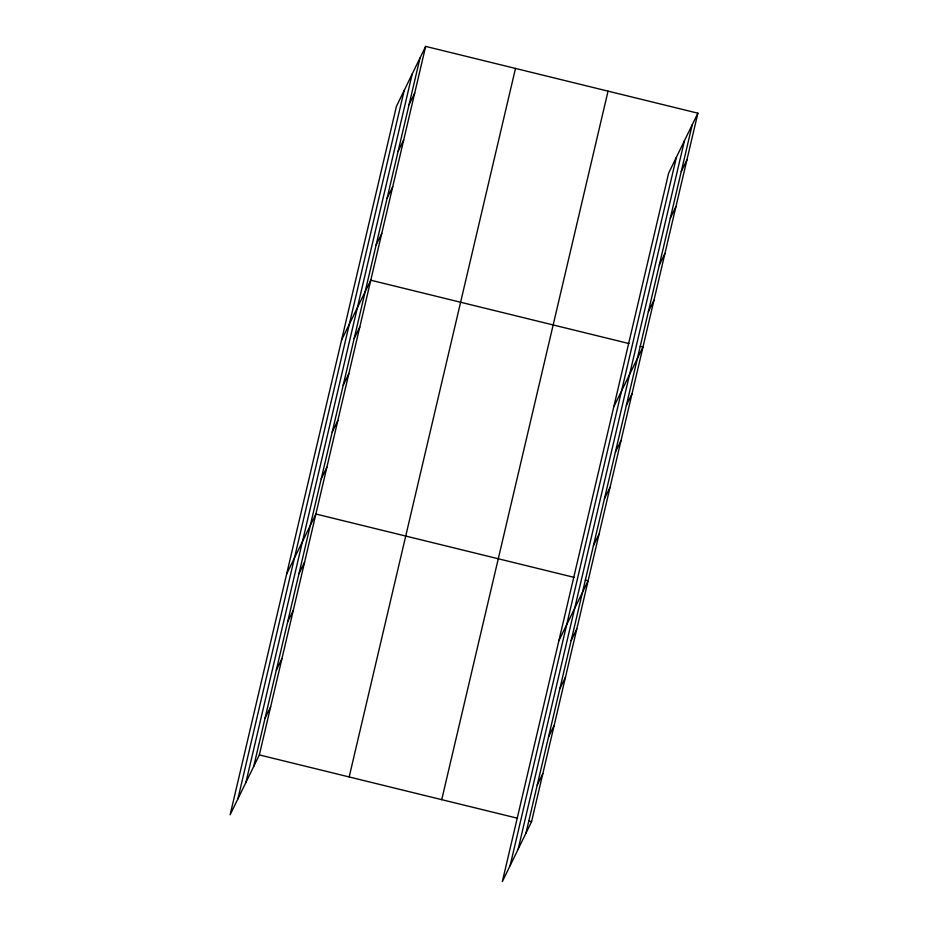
<?xml version="1.0" encoding="UTF-8"?>
<svg xmlns="http://www.w3.org/2000/svg" width="928" height="928" viewBox="0 0 928 928"><rect width="100%" height="100%" fill="white"/><g stroke="black" fill="none" stroke-linecap="round" stroke-linejoin="round"><path stroke-width="1.39" d="M237.904 798.869L404.225 90.352M245.92 782.432L412.241 73.915M253.704 766.482L420.024 57.965M425.662 46.4L396.442 106.314L230.121 814.819L259.341 754.916L425.662 46.4L697.879 113.181L531.558 821.686L502.338 881.6L668.659 173.084L697.879 113.181M349.172 776.956L515.492 68.44M441.728 799.658L608.049 91.141M510.122 865.65L676.442 157.134M518.137 849.213L684.458 140.696M525.921 833.251L692.242 124.735M409.051 104.725L414.688 93.16M398.066 151.484L403.715 139.919M387.092 198.244L392.73 186.69M376.118 245.015L381.756 233.45M341.562 340.124L370.782 280.21L628.952 343.546M354.16 338.534L359.797 326.969M343.186 385.294L348.824 373.729M332.201 432.054L337.85 420.5M321.227 478.825L326.865 467.26M286.671 573.933L315.891 514.019L574.072 577.355M298.944 573.759L304.581 562.194M287.634 621.946L293.271 610.38M276.324 670.12L281.961 658.555M265.014 718.295L270.651 706.742M681.268 171.494L686.906 159.941M670.283 218.266L675.92 206.7M659.309 265.025L664.947 253.46M648.336 311.785L653.973 300.22M613.779 406.893L642.988 346.991L640.181 346.295M626.377 405.304L632.014 393.75M615.403 452.075L621.041 440.51M604.418 498.835L610.056 487.27M593.444 545.594L599.082 534.029M558.888 640.703L588.108 580.8L585.301 580.104M571.161 640.54L576.798 628.975M559.851 688.715L565.488 677.15M548.541 736.89L554.178 725.336M537.231 785.076L542.868 773.511M259.341 754.916L517.522 818.252M528.751 821.002L531.558 821.686"/></g></svg>
